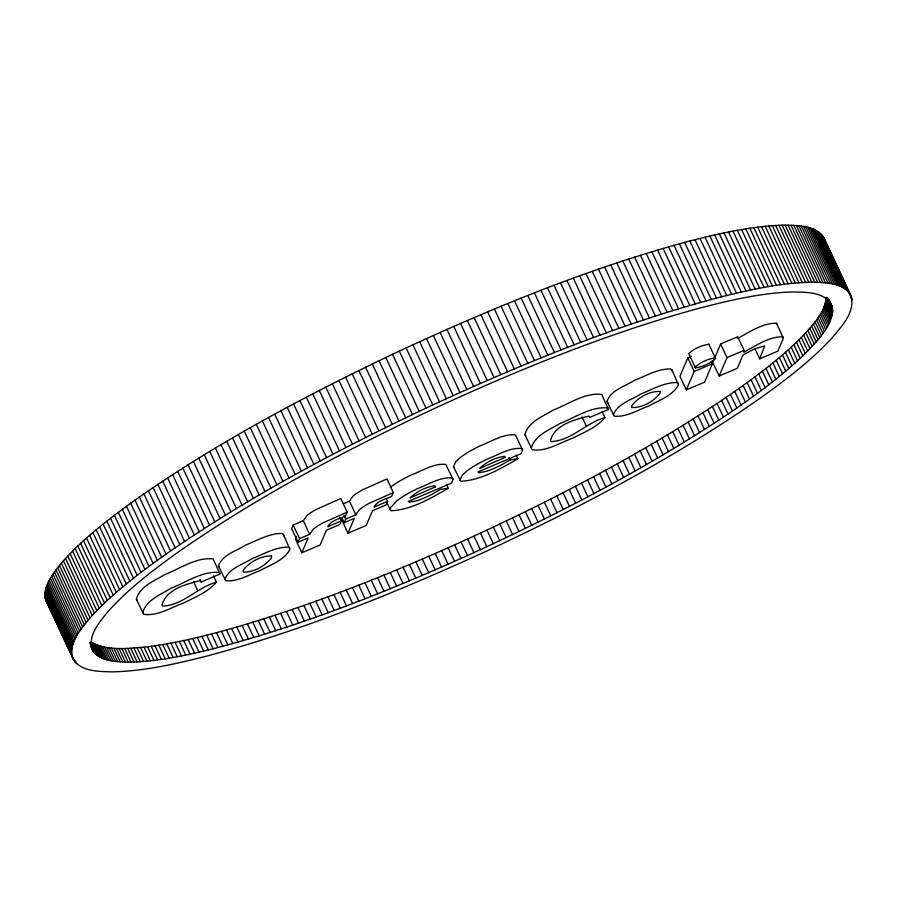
<?xml version="1.0" encoding="UTF-8"?>
<svg xmlns="http://www.w3.org/2000/svg" width="897" height="897" viewBox="0 0 897 897"><rect width="100%" height="100%" fill="white"/><g stroke="black" fill="none" stroke-linecap="round" stroke-linejoin="round"><path stroke-width="1.35" d="M47.989 604.522C39.21 591.213 51.488 575.863 59.46 565.424C79.867 541.205 105.274 521.863 130.67 503.206C212.69 444.957 301.897 397.584 392.527 354.259C487.004 310.059 583.902 270.008 684.635 242.369C716.568 234.083 749.006 226.392 782.106 225.169C796.233 225.495 814.947 224.429 823.838 237.705L851.074 296.01C855.469 312.593 841.106 326.856 831.485 338.561C809.565 362.052 783.709 381.416 757.629 399.984C673.759 458.109 583.128 505.773 490.906 549.11C399.053 591.37 304.969 629.795 207.162 655.999C175.935 663.881 144.17 671.236 111.833 671.887C98.378 671.371 79.855 671.819 72.601 658.062C68.206 641.49 82.558 627.216 92.178 615.521C114.098 592.031 139.954 572.656 166.046 554.088C249.904 495.963 340.535 448.298 432.758 404.973C524.61 362.702 618.695 324.277 716.501 298.073C747.739 290.202 779.493 282.835 811.841 282.196C825.285 282.701 843.819 282.252 851.074 296.01M97.683 655.741L91.315 642.129C107.192 651.188 126.612 648.453 144.036 647.186C175.543 643.53 206.4 635.704 236.842 627.014C325.017 601.091 410.232 565.951 493.406 527.055C575.224 488.181 655.584 445.54 730.472 394.4C755.341 377.065 779.863 358.923 801.346 337.429C811.852 325.925 824.702 313.569 826.272 297.199L832.64 310.822C830.801 328.313 816.685 341.264 805.327 353.44C781.792 376.325 755.072 395.622 727.994 414.055C647.623 467.651 561.623 512.333 473.941 552.642C389.433 590.742 302.984 625.534 213.094 648.789C185.264 655.55 156.964 661.818 128.193 662.143C115.231 661.706 96.887 661.538 91.214 647.242M448.265 488.282C430.717 498.272 411.734 509.698 391.204 510.763L390.195 509.754L390.644 507.556L396.721 500.93A32.18 5.819 -25 0 1 417.531 488.63C428.598 484.526 439.99 476.688 452.189 478.011L452.918 479.189L451.684 483.046L408.37 501.389L409.447 502.264L417.127 500.717A24.376 4.407 -25 0 0 432.78 493.888L440.494 489.358L448.265 488.282L446.527 484.571M517.861 458.804C500.313 468.795 481.33 480.231 460.8 481.285L453.422 466.653L455.99 461.428L459.948 457.829A32.18 5.819 -25 0 1 480.758 445.54C491.836 441.436 503.217 433.599 515.416 434.922L522.514 449.722L521.28 453.568L477.966 471.912L479.043 472.786L486.712 471.25A24.376 4.407 -25 0 0 502.365 464.422L510.079 459.881L517.861 458.804L516.123 455.093M459.791 480.276L462.347 475.04L466.317 471.452A32.18 5.819 -25 0 1 487.116 459.152C498.194 455.059 509.586 447.211 521.785 448.545L522.514 449.722M759.692 358.822L764.67 345.939L755.117 348.653L745.34 353.609L742.862 355.302L737.312 368.297L719.147 376L712.779 362.377L720.627 343.977L737.726 336.745L744.084 350.357L743.748 352.241C755.767 345.805 768.852 336.554 782.789 336.846L782.924 339.245L777.856 351.131L759.692 358.822L755.061 348.922M218.442 565.951C222.366 554.705 236.539 550.87 245.778 545.051C257.439 540.398 269.235 533.255 282.14 533.48L283.385 534.309L289.933 549.368C284.125 560.39 270.703 564.65 260.399 570.436C249.288 574.585 237.884 581.906 225.663 580.718L218.442 565.951L219.305 567.106M224.811 579.574C228.724 568.328 242.896 564.493 252.147 558.674C263.808 554.01 275.603 546.867 288.498 547.103L289.742 547.932M606.955 401.408C610.868 390.161 625.052 386.327 634.291 380.507C645.952 375.854 657.748 368.712 670.653 368.936L671.887 369.766L678.446 384.813C672.638 395.846 659.217 400.107 648.912 405.893C637.801 410.041 626.398 417.363 614.176 416.174L606.955 401.408L607.807 402.562M613.324 415.019C617.237 403.785 631.41 399.95 640.66 394.131C652.321 389.466 664.105 382.324 677.011 382.559L678.255 383.378M216.401 582.164C207.925 592.211 195.064 597.144 183.616 602.963C170.856 607.527 157.58 616.497 143.632 614.277L136.378 599.118C139.854 586.313 154.351 580.942 164.7 574.618C180.062 568.732 196.275 556.914 213.194 558.966L219.989 574.002L201.13 581.996L200.435 580.594C186.554 584.059 165.71 589.239 161.942 605.374L162.772 606.114C183.123 605.195 197.508 587.277 216.401 582.164L213.508 575.975M142.735 612.729C146.211 599.925 160.72 594.565 171.058 588.23C186.43 582.344 202.644 570.537 219.552 572.578L219.989 574.002M604.914 417.621C596.438 427.667 583.566 432.601 572.129 438.42C559.369 442.972 546.094 451.942 532.145 449.733L524.891 434.574C528.355 421.758 542.864 416.399 553.214 410.075C568.575 404.188 584.788 392.37 601.708 394.411L608.502 409.458L589.643 417.441L588.937 416.051C575.067 419.516 554.223 424.696 550.455 440.831L551.285 441.559C571.636 440.651 586.021 422.734 604.914 417.621L602.022 411.431M531.248 448.186C534.724 435.381 549.233 430.011 559.571 423.687C574.943 417.8 591.145 405.993 608.065 408.034L608.502 409.458M339.694 517.177L341.432 520.899L327.921 526.617C330.982 520.092 339.571 519.038 345.39 515.977L347.184 512.12L340.826 498.497L316.54 509.294A22.145 4.003 -25 0 0 306.808 515.719L303.321 520.72L293.207 525.014L291.66 528.613L298.028 542.237L308.153 537.942L301.841 552.731L295.472 539.119L296.526 536.653M298.028 542.237L299.564 538.626L309.689 534.343L313.165 529.331A22.145 4.003 -25 0 1 322.898 522.917L347.184 512.12M343.136 503.856L349.471 501.176L352.947 496.176A22.145 4.003 -25 0 1 362.68 489.751L386.966 478.953L393.335 492.576L391.529 496.433C385.71 499.494 377.121 500.548 374.06 507.074L387.571 501.356L386.416 498.878M341.432 520.899L339.896 524.498L326.385 530.228L320.072 545.017L301.841 552.731M341.858 517.737L344.168 522.693L345.704 519.083L355.829 514.8L359.316 509.788A22.145 4.003 -25 0 1 369.048 503.374L393.335 492.576M341.622 519.576L347.98 533.188L354.293 518.399L344.168 522.693M387.571 501.356L386.035 504.955L372.524 510.685L366.211 525.474L347.98 533.188M691.452 356.333L687.808 357.881L679.96 376.28L686.328 389.892L704.56 382.178L712.409 363.778L711.243 361.3M686.328 389.892L694.177 371.504L712.409 363.778M719.147 376L726.985 357.6L744.084 350.357M737.39 338.629C749.41 332.182 762.495 322.931 776.432 323.234L783.227 337.799M695.399 367.916C702.643 366.828 710.155 363.61 715.503 358.565L708.877 344.235C701.645 345.323 694.121 348.529 688.773 353.575L695.399 367.916L695.13 367.187C700.49 362.141 708.013 358.935 715.245 357.847M453.422 466.653L454.431 467.662M524.891 434.574L525.777 436.121M136.378 599.118L137.263 600.665M823.154 236.528L851.522 297.288M822.347 235.406L851.847 298.634M821.428 234.352L848.091 291.424M850.872 297.49L852.06 300.024M820.385 233.343L847.06 290.415M819.23 232.39L845.893 289.462M817.963 231.504L844.626 288.576M816.573 230.664L843.236 287.735M815.059 229.89L841.734 286.962M813.444 229.172L840.108 286.244M811.707 228.511L838.37 285.582M809.856 227.905L836.52 284.977M807.883 227.367L834.558 284.439M805.809 226.874L832.472 283.945M803.611 226.448L830.286 283.519M801.313 226.078L827.976 283.16M798.891 225.775L825.565 282.847M796.368 225.528L823.031 282.6M828.963 299.497L831.788 305.541L832.64 310.822M828.817 299.654L832.169 306.785M793.733 225.338L820.396 282.409M827.987 298.623L832.438 308.075M827.045 297.647L832.595 309.42M826.204 298.645L832.562 312.268M790.986 225.203L817.649 282.275M826.025 300.147L832.382 313.759M825.722 301.695L832.091 315.307M825.318 303.287L831.676 316.91M788.127 225.136L814.801 282.207M824.792 304.935L831.149 318.547M824.152 306.628L830.521 320.24M785.167 225.113L811.841 282.196M823.412 308.366L829.77 321.989M822.549 310.16L828.918 323.772M782.106 225.169L808.769 282.241M821.585 311.988L827.942 325.611M820.497 313.872L826.855 327.483M778.932 225.27L805.596 282.342M819.309 315.8L825.666 329.412M775.647 225.439L802.31 282.51M817.997 317.773L824.365 331.385M816.584 319.781L822.941 333.404M772.261 225.663L798.935 282.734M815.059 321.844L821.417 335.467M768.785 225.943L795.448 283.015M813.422 323.952L819.791 337.564M765.197 226.291L791.86 283.362M811.684 326.093L818.042 339.705M809.834 328.28L816.192 341.903M761.508 226.694L788.171 283.766M807.872 330.511L814.229 344.123M757.718 227.154L784.382 284.226M805.798 332.776L812.166 346.399M753.839 227.67L780.502 284.741M803.634 335.086L809.991 348.698M801.346 337.429L807.715 351.052M749.847 228.253L776.522 285.324M798.958 339.817L805.327 353.44M745.777 228.892L772.44 285.964M796.469 342.239L802.837 355.862M741.606 229.587L768.269 286.659M793.879 344.706L800.236 358.318M737.334 230.338L763.997 287.41M791.176 347.195L797.545 360.818M732.972 231.146L759.647 288.217M788.385 349.729L794.742 363.352M785.48 352.297L791.849 365.92M728.532 232.02L755.196 289.092M782.476 354.898L788.844 368.521M723.991 232.94L750.654 290.011M779.381 357.533L785.738 371.145M719.36 233.926L746.035 290.998M776.185 360.202L782.543 373.814M714.651 234.958L741.314 292.041M772.889 362.893L779.246 376.516M709.852 236.057L736.515 293.128M769.491 365.628L775.849 379.24M704.975 237.212L731.638 294.283M766.004 368.387L772.362 381.999M762.416 371.167L768.774 384.791M700.008 238.411L726.671 295.494M758.739 373.982L765.096 387.605M694.962 239.678L721.625 296.75M754.971 376.83L761.329 390.442M689.838 241.001L716.501 298.073M751.103 379.689L757.472 393.312M684.635 242.369L711.31 299.441M747.156 382.582L753.514 396.205M679.365 243.793L706.029 300.865M743.12 385.508L749.477 399.12M720.627 343.977L726.985 357.6M674.006 245.273L700.68 302.345M738.993 388.446L745.351 402.069M668.59 246.81L695.253 303.881M734.778 391.417L741.135 405.029M663.096 248.391L689.759 305.462M730.472 394.4L736.841 408.023M657.523 250.028L684.198 307.099M726.088 397.405L732.457 411.028M721.625 400.432L727.994 414.055M651.895 251.721L678.558 308.792M717.084 403.482L723.442 417.105M646.199 253.459L672.862 310.53M712.453 406.554L718.822 420.166M640.436 255.253L667.099 312.324M687.808 357.881L694.177 371.504M707.755 409.637L714.113 423.249M634.605 257.091L661.268 314.163M702.968 412.732L709.336 426.355M628.719 258.986L655.393 316.058M698.113 415.849L704.47 429.461M622.776 260.926L649.439 317.998M693.179 418.977L699.548 432.589M616.777 262.911L643.441 319.994M688.178 422.117L694.536 435.74M610.722 264.951L637.386 322.023M683.11 425.279L689.468 438.891M604.612 267.037L631.275 324.109M677.964 428.441L684.321 442.064M598.445 269.167L625.108 326.239M672.75 431.614L679.119 445.237M592.233 271.343L618.896 328.414M667.469 434.81L673.838 448.422M585.976 273.563L612.64 330.634M662.132 438.005L668.489 451.617M579.664 275.828L606.327 332.899M656.727 441.201L663.085 454.824M651.267 444.419L657.624 458.031M573.318 278.137L599.981 335.22M645.739 447.637L652.097 461.249M566.926 280.492L593.59 337.564M640.155 450.855L646.513 464.467M560.49 282.891L587.154 339.963M634.515 454.084L640.873 467.696M554.021 285.324L580.684 342.407M628.819 457.302L635.177 470.925M547.518 287.802L574.181 344.885M623.067 460.531L629.436 474.154M540.969 290.325L567.644 347.397M617.271 463.771L623.639 477.383M534.399 292.882L561.062 349.953M611.429 467.001L617.786 480.613M527.795 295.483L554.458 352.555M582.007 416.937L586.055 425.604M605.531 470.23L611.889 483.842M521.168 298.118L547.832 355.19M599.588 473.459L605.957 487.071M514.508 300.787L541.171 357.858M593.601 476.677L599.97 490.3M507.825 303.5L534.489 360.572M587.58 479.895L593.937 493.518M501.12 306.247L527.784 363.319M581.514 483.113L587.871 496.736M494.393 309.017L521.067 366.088M575.403 486.32L581.772 499.943M487.654 311.831L514.317 368.902M569.259 489.527L575.627 503.139M480.893 314.679L507.567 371.75M563.092 492.722L569.449 506.334M474.121 317.56L500.795 374.632M556.88 495.906L563.238 509.518M467.337 320.464L494.012 377.536M550.635 499.08L557.003 512.703M544.367 502.242L550.736 515.865M460.542 323.402L487.217 380.474M538.077 505.392L544.434 519.015M453.747 326.373L480.411 383.445M508.924 457.414L510.079 459.881M531.753 508.543L538.11 522.155M446.941 329.367L473.605 386.439M525.407 511.66L531.764 525.283M440.124 332.395L466.799 389.466M519.038 514.777L525.407 528.389M433.318 335.444L459.982 392.516M512.658 517.872L519.015 531.484M426.501 338.517L453.164 395.588M506.256 520.955L512.613 534.567M419.695 341.622L446.358 398.694M499.831 524.016L506.2 537.628M412.889 344.751L439.552 401.822M493.406 527.055L499.764 540.678M406.094 347.89L432.758 404.973M486.959 530.082L493.328 543.694M399.3 351.063L425.974 408.135M480.512 533.087L486.869 546.699M452.918 479.189L445.82 464.399C433.632 463.076 422.24 470.914 411.162 475.018A32.18 5.819 -25 0 0 390.363 487.306M392.527 354.259L419.191 411.331M474.042 536.07L480.411 549.682M385.766 357.466L412.429 414.537M467.584 539.03L473.941 552.642M379.016 360.695L405.679 417.778M461.114 541.967L467.472 555.579M372.277 363.947L398.941 421.018M454.633 544.871L461.002 558.495M365.561 367.209L392.236 424.281M448.164 547.764L454.532 561.387M358.878 370.495L385.542 427.566M441.694 550.623L448.063 564.247M352.207 373.791L378.87 430.863M435.236 553.46L441.593 567.083M345.558 377.099L372.221 434.17M428.777 556.275L435.135 569.887M338.943 380.429L365.606 437.501M422.319 559.055L428.688 572.667M415.883 561.802L422.252 575.426M332.361 383.759L359.024 440.831M386.719 502.32L390.195 509.754M409.458 564.527L415.816 578.139M325.802 387.112L352.465 444.183M403.045 567.218L409.402 580.83M319.276 390.464L345.939 447.536M396.642 569.875L403 583.499M312.795 393.828L339.458 450.899M390.262 572.499L396.62 586.122M306.337 397.203L333.011 454.274M349.471 501.176L355.829 514.8M383.905 575.1L390.262 588.712M299.934 400.589L326.598 457.661M377.559 577.657L383.927 591.269M293.566 403.975L320.229 461.047M343.977 515.371L345.704 519.083M371.246 580.18L377.615 593.803M287.231 407.361L313.905 464.433M364.956 582.669L371.324 596.281M280.952 410.759L307.615 467.83M358.699 585.124L365.057 598.736M274.717 414.156L301.381 471.228M352.465 587.535L358.822 601.158M268.528 417.553L295.203 474.636M346.264 589.912L352.622 603.535M262.395 420.962L289.069 478.034M340.098 592.255L346.455 605.867M303.321 520.72L309.689 534.343M256.318 424.359L282.981 481.431M333.964 594.554L340.322 608.166M250.285 427.757L276.96 484.829M327.865 596.819L334.233 610.431M293.207 525.014L299.564 538.626M244.32 431.154L270.984 488.226M321.81 599.028L328.167 612.651M238.4 434.552L265.075 491.623M315.789 601.214L322.158 614.826M232.547 437.938L259.222 495.009M309.824 603.345L316.181 616.968M303.892 605.441L310.25 619.053M226.762 441.324L253.425 498.396M298.006 607.493L304.375 621.105M221.032 444.699L247.695 501.771M292.175 609.5L298.533 623.112M215.37 448.063L242.033 505.134M286.39 611.462L292.747 625.074M209.775 451.426L236.438 508.498M280.649 613.38L287.018 626.992M204.247 454.779L230.91 511.851M274.975 615.252L281.333 628.864M198.786 458.12L225.45 515.192M269.347 617.069L275.715 630.692M193.404 461.45L220.068 518.522M263.774 618.852L270.143 632.463M188.09 464.758L214.764 521.841M258.269 620.578L264.626 634.201M182.853 468.066L209.528 525.137M252.819 622.26L259.177 635.883M177.696 471.351L204.359 528.423M247.426 623.897L253.795 637.52M172.616 474.625L199.28 531.697M242.1 625.478L248.469 639.101M167.616 477.877L194.279 534.96M236.842 627.014L243.21 640.637M231.65 628.505L238.008 642.129M162.693 481.117L189.368 538.189M226.526 629.941L232.884 643.564M157.861 484.335L184.524 541.418M199.975 579.518L201.13 581.996M221.469 631.331L227.827 644.943M153.107 487.542L179.781 544.614M193.494 581.491L197.542 590.159M216.48 632.665L222.848 646.277M148.442 490.715L175.106 547.787M211.569 633.944L217.937 647.567M143.868 493.877L170.531 550.949M206.736 635.177L213.094 648.789M139.371 497.016L166.046 554.088M201.971 636.354L208.339 649.966M134.976 500.122L161.639 557.194M197.295 637.475L203.653 651.099M130.67 503.206L157.334 560.289M192.687 638.552L199.044 652.175M126.455 506.267L153.118 563.35M188.157 639.572L194.526 653.184M122.328 509.305L149.003 566.377M183.717 640.536L190.074 654.16M179.355 641.445L185.713 655.068M118.303 512.31L144.966 569.393M175.072 642.308L181.441 655.92M114.379 515.293L141.042 572.364M170.879 643.104L177.247 656.727M110.544 518.242L137.207 575.325M166.775 643.855L173.143 657.479M106.81 521.168L133.474 578.24M162.761 644.551L169.118 658.174M103.177 524.061L129.841 581.133M158.836 645.19L165.194 658.802M99.645 526.92L126.309 583.992M154.99 645.773L161.359 659.385M151.245 646.3L157.614 659.912M96.214 529.746L122.878 586.817M147.59 646.771L153.959 660.394M92.896 532.538L119.559 589.609M144.036 647.186L150.393 660.809M89.666 535.296L116.33 592.368M140.571 647.544L146.929 661.167M86.549 538.021L113.213 595.092M137.196 647.847L143.565 661.47M133.933 648.094L140.291 661.717M83.544 540.7L110.208 597.783M130.749 648.284L137.118 661.908M80.64 543.358L107.304 600.429M127.677 648.419L134.045 662.042M77.837 545.97L104.512 603.042M124.705 648.497L131.063 662.121M75.157 548.549L101.821 605.621M121.824 648.52L128.193 662.143M119.054 648.486L125.423 662.109M72.579 551.083L99.242 608.155M116.386 648.396L122.743 662.02M70.112 553.572L96.775 610.644M113.818 648.251L120.176 661.874M111.351 648.049L117.72 661.661M67.757 556.028L94.42 613.1M108.997 647.791L115.354 661.403M65.515 558.439L92.178 615.521M106.743 647.477L113.112 661.089M104.601 647.096L110.959 660.719M63.384 560.816L90.048 617.887M102.561 646.67L108.918 660.293M100.621 646.188L106.99 659.811M61.366 563.148L88.029 620.219M98.805 645.649L105.162 659.273M97.089 645.055L103.447 658.678M59.46 565.424L86.123 622.496M95.474 644.405L101.843 658.028M93.983 643.698L100.341 657.322M57.666 567.666L84.34 624.738M92.593 642.936L98.962 656.559M90.732 642.499L96.517 654.877M89.913 642.174L95.463 653.947M55.995 569.864L82.659 626.936M89.891 643.071L94.521 652.971M90.799 645.75L93.692 651.94M91.236 647.141L92.974 650.863M54.437 572.017L81.1 629.089M52.99 574.114L79.665 631.185M51.667 576.177L78.331 633.248M50.456 578.184L77.12 635.255M49.369 580.146L76.032 637.218M48.393 582.052L75.056 639.124M47.53 583.913L74.204 640.985M46.79 585.73L73.464 642.801M46.173 587.49L72.836 644.562M45.669 589.206L72.343 646.277M45.287 590.865L71.951 647.937M45.018 592.469L71.693 649.54M44.872 594.027L71.547 651.099M44.85 595.53L71.513 652.601M75.426 661.123L76.615 663.657M44.94 596.976L71.603 654.048M74.384 660.114L75.572 662.648M45.153 598.366L74.653 661.594M45.478 599.712L73.846 660.472M823.838 237.705L825.184 241.562M776.432 323.234L776.869 324.187M831.788 305.541C824.881 291.503 805.955 292.355 792.6 291.951C761.441 292.904 730.887 300.08 700.815 307.794C607.605 333.112 517.894 369.878 430.347 410.378C343.17 451.539 257.473 496.747 178.312 552.003C153.174 570.1 128.114 588.903 107.472 612.18C99.376 622.484 87.458 635.581 92.369 649.72M708.877 344.235L709.146 344.941M671.887 369.766L672.088 371.201M283.385 534.309L283.575 535.744M271.556 556.005L271.511 557.9C265.164 566.018 253.582 572.611 243.188 572.084L243.266 570.156C249.624 561.982 261.15 555.49 271.556 556.005M660.069 391.462L660.024 393.346C653.678 401.475 642.095 408.068 631.701 407.541L631.768 405.612C638.137 397.427 649.663 390.946 660.069 391.462M435.426 486.869L409.985 497.958C416.679 491.5 425.94 486.768 435.168 485.782L435.426 486.869M505.022 457.392L479.581 468.492C486.264 462.022 495.525 457.302 504.764 456.315L505.022 457.392"/></g></svg>
